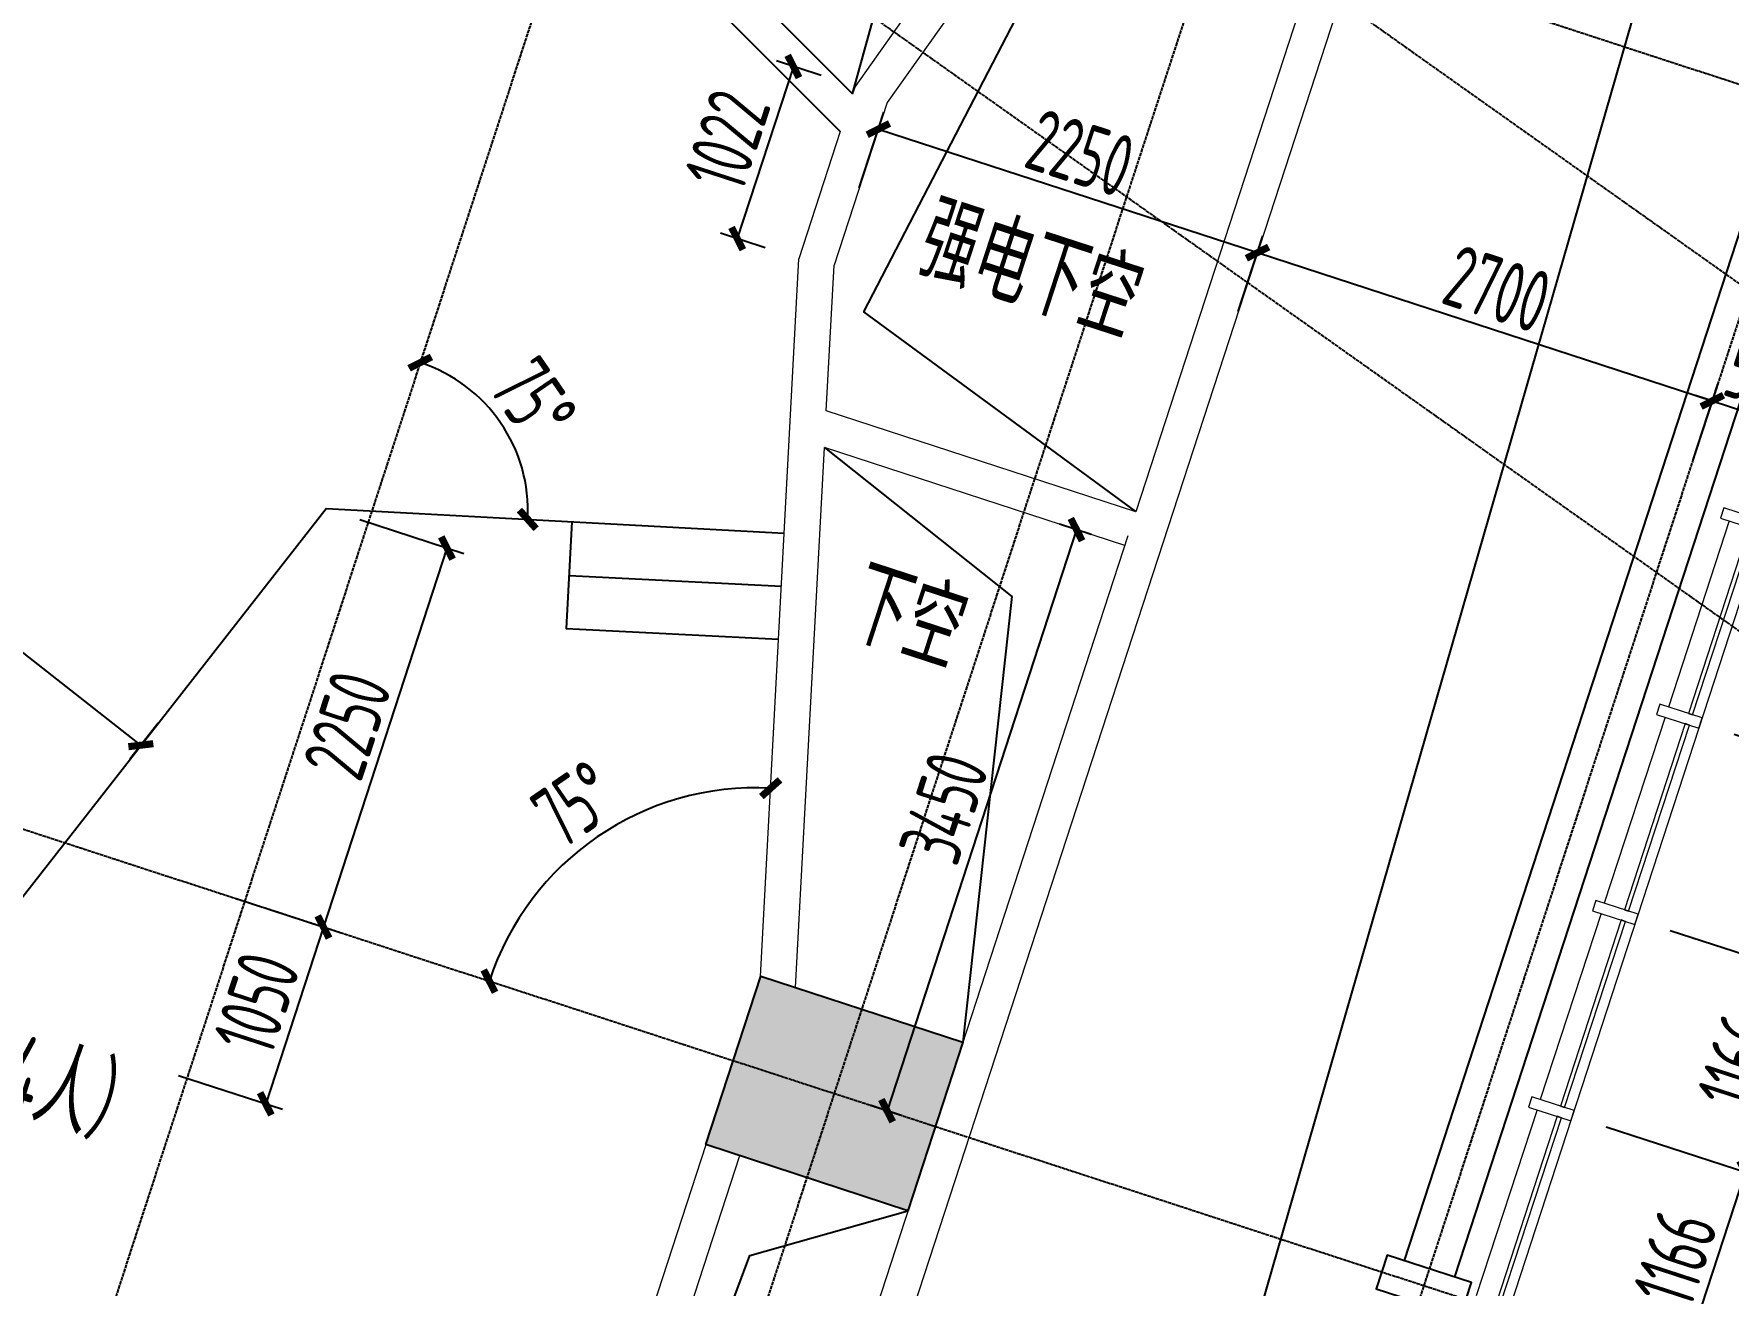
# Model space of a CAD drawing. Header units: millimetres. Extents: x 11515858 to 24947533, y -12784974 to -6116114.
# Drawn here: x 11858950 to 11868513, y -6338363 to -6331300 of the extents above; entities that cross this region are included whole.
import ezdxf
from ezdxf.enums import TextEntityAlignment as Align

# ---------------------------------------------------------------- set-up
doc = ezdxf.new("R2010")
doc.units = ezdxf.units.MM
doc.header["$LTSCALE"] = 10
doc.linetypes.add('A2-RG-AXIS$0$CENTER', pattern=[2, 1.25, -0.25, 0.25, -0.25])
doc.linetypes.add('A2-RG-AXIS$0$DOTE', pattern=[2.42, 2, -0.2, 0.02, -0.2])
for name, color, linetype in [('A2-RB-F2$0$A-DIMS-100', 1, 'Continuous'), ('A2-RD-F2$0$A-STRS', 50, 'Continuous'), ('A2-RG-AXIS$0$A-GRID', 1, 'A2-RG-AXIS$0$CENTER'), ('A2-RI-F2$0$A-BEAM-PLAN-S', 2, 'Continuous'), ('A2-RI-F2$0$A-COLS-PLAN-C', 7, 'Continuous'), ('A2-RI-F2$0$A-STRS', 50, 'Continuous'), ('A2-RI-F2$0$A-SYMB-AREA', 4, 'Continuous'), ('A2-RI-F2$0$A-SYMB-NAME', 4, 'Continuous'), ('A2-RI-F2$0$A-SYMB-VOID', 35, 'Continuous'), ('A2-RS-F2$0$A-HATH-GRAY', 8, 'Continuous'), ('A2-RS-F2$0$A-WALL-CONC', 6, 'Continuous')]:
    doc.layers.add(name, color=color, linetype=linetype)
for name, color, linetype, lineweight in [('A2-RI-F2$0$A-FLOR-STRS', 2, 'Continuous', 5), ('A2-RI-F2$0$A-GLAZ', 140, 'Continuous', 5), ('A2-RI-F2$0$A-GLAZ-CWMG', 3, 'Continuous', 5), ('A2-RI-F2$0$A-WALL', 7, 'Continuous', 5)]:
    doc.layers.add(name, color=color, linetype=linetype, lineweight=lineweight)
doc.styles.add('A2-RB-F2$0$XD2008', font='hzs.shx', dxfattribs={"width": 0.7, "bigfont": 'hztxt.shx'})
doc.styles.add('A2-RI-F2$0$ECADI', font='hzs.shx', dxfattribs={"width": 0.7, "bigfont": 'hztxt.shx'})
doc.dimstyles.new('A2-RB-F2$0$XD100', dxfattribs={"dimscale": 100, "dimtxt": 3.5, "dimasz": 1.5, "dimexe": 1, "dimexo": 2, "dimgap": 0.5, "dimtad": 1, "dimdec": 0, "dimdsep": 46, "dimtxsty": 'A2-RB-F2$0$XD2008', "dimcen": 2.5, "dimclrt": 4, "dimaunit": 1, "dimadec": 0, "dimazin": 0, "dimtfac": 1, "dimtdec": 0, "dimtix": 1, "dimtmove": 1, "dimatfit": 3, "dimfxl": 0, "dimtolj": 1, "dimtzin": 0, "dimarcsym": 0})
doc.dimstyles.new('A2-RB-F2$0$XD100$0', dxfattribs={"dimscale": 100, "dimtxt": 3.5, "dimasz": 1, "dimexe": 1, "dimexo": 2, "dimgap": 0.5, "dimtad": 1, "dimdec": 0, "dimdsep": 46, "dimtxsty": 'A2-RB-F2$0$XD2008', "dimblk1": 'A2-RB-F2$0$_ArchTick', "dimblk2": 'A2-RB-F2$0$_ArchTick', "dimsah": 1, "dimcen": 2.5, "dimclrt": 4, "dimaunit": 1, "dimadec": 0, "dimazin": 0, "dimtfac": 1, "dimtdec": 0, "dimtix": 1, "dimtmove": 1, "dimatfit": 3, "dimfxl": 0, "dimtolj": 1, "dimtzin": 0, "dimarcsym": 0})

# ---------------------------------------------------------------- blocks, each defined once
blk = doc.blocks.new('A2-RG-AXIS')
at = {"layer": 'A2-RG-AXIS$0$A-GRID', "linetype": 'A2-RG-AXIS$0$DOTE'}
for p, q in [((11876238.4, -6338141.9), (11846413.5, -6316997.8)), ((11866017.6, -6318162.5), (11852857, -6358539.7)), ((11875313.6, -6339447.6), (11845488.2, -6318303.1)), ((11869345.5, -6319247.1), (11856184.8, -6359624.4)), ((11872673.2, -6320331.8), (11859512.5, -6360709)), ((11840967.2, -6322585.1), (11878927.9, -6334958.1)), ((11838798, -6329240.5), (11876758.7, -6341613.5))]:
    blk.add_line(p, q, dxfattribs=at)
blk = doc.blocks.new('A2-RB-F2$0$_ArchTick')
at = {"color": 0, "linetype": 'ByBlock', "const_width": 0.4}
blk.add_lwpolyline([(-0.5, -0.5), (0.5, 0.5)], dxfattribs=at)
blk = doc.blocks.new('*D1706')
at = {"layer": 'A2-RB-F2$0$A-DIMS-100', "color": 0, "lineweight": -2, "transparency": 16777216}
for p, q in [((11865747.9, -6332867.2), (11865887.3, -6332439.8)), ((11865856.3, -6332534.9), (11868423.4, -6333371.6)), ((11868315, -6333703.9), (11868454.3, -6333276.5))]:
    blk.add_line(p, q, dxfattribs=at)
at = {"layer": 'Defpoints', "color": 0, "transparency": 16777216}
for p in [(11865686, -6333057.4), (11868423.4, -6333371.6), (11868253, -6333894.1)]:
    blk.add_point(p, dxfattribs=at)
at = {"layer": 'A2-RB-F2$0$A-DIMS-100', "color": 0, "lineweight": -2, "transparency": 16777216, "xscale": 100, "yscale": 100, "zscale": 100}
for p, rotation in [((11865856.3, -6332534.9), 161.9470385818917), ((11868423.4, -6333371.6), 341.9470385818917)]:
    blk.add_blockref('A2-RB-F2$0$_ArchTick', p, dxfattribs=dict(at, rotation=rotation))
at = {"layer": 'A2-RB-F2$0$A-DIMS-100', "color": 4, "transparency": 16777216, "insert": (11867209.5, -6332739.3), "char_height": 350, "attachment_point": 5, "rotation": 341.94704, "style": 'A2-RB-F2$0$XD2008'}
blk.add_mtext('\\A1;2700', dxfattribs=at)
blk = doc.blocks.new('*D1707')
at = {"layer": 'A2-RB-F2$0$A-DIMS-100', "color": 0, "lineweight": -2, "transparency": 16777216}
for p, q in [((11868315, -6333703.9), (11868454.3, -6333276.5)), ((11868423.4, -6333371.6), (11868328.3, -6333340.6)), ((11868423.4, -6333371.6), (11868898.7, -6333526.5)), ((11868790.4, -6333858.9), (11868929.7, -6333431.5)), ((11868898.7, -6333526.5), (11868993.8, -6333557.5))]:
    blk.add_line(p, q, dxfattribs=at)
at = {"layer": 'Defpoints', "color": 0, "transparency": 16777216}
for p in [(11868898.7, -6333526.5), (11868253, -6333894.1), (11868728.4, -6334049)]:
    blk.add_point(p, dxfattribs=at)
at = {"layer": 'A2-RB-F2$0$A-DIMS-100', "color": 0, "lineweight": -2, "transparency": 16777216, "xscale": 100, "yscale": 100, "zscale": 100}
for p, rotation in [((11868423.4, -6333371.6), 341.9467486484336), ((11868898.7, -6333526.5), 161.9467486484336)]:
    blk.add_blockref('A2-RB-F2$0$_ArchTick', p, dxfattribs=dict(at, rotation=rotation))
at = {"layer": 'A2-RB-F2$0$A-DIMS-100', "color": 4, "transparency": 16777216, "insert": (11868730.8, -6333235.1), "char_height": 350, "attachment_point": 5, "rotation": 341.94675, "style": 'A2-RB-F2$0$XD2008'}
blk.add_mtext('\\A1;500', dxfattribs=at)
blk = doc.blocks.new('*D1505')
at = {"layer": 'A2-RB-F2$0$A-DIMS-100', "color": 0, "lineweight": -2, "transparency": 16777216}
for p, q in [((11863608.3, -6332169.8), (11863747.7, -6331742.4)), ((11863716.7, -6331837.5), (11865856.3, -6332534.9)), ((11865747.9, -6332867.2), (11865887.3, -6332439.8))]:
    blk.add_line(p, q, dxfattribs=at)
at = {"layer": 'Defpoints', "color": 0, "transparency": 16777216}
for p in [(11863546.4, -6332360), (11865856.3, -6332534.9), (11865686, -6333057.4)]:
    blk.add_point(p, dxfattribs=at)
at = {"layer": 'A2-RB-F2$0$A-DIMS-100', "color": 0, "lineweight": -2, "transparency": 16777216, "xscale": 100, "yscale": 100, "zscale": 100}
for p, rotation in [((11863716.7, -6331837.5), 161.9470404933045), ((11865856.3, -6332534.9), 341.9470404933045)]:
    blk.add_blockref('A2-RB-F2$0$_ArchTick', p, dxfattribs=dict(at, rotation=rotation))
at = {"layer": 'A2-RB-F2$0$A-DIMS-100', "color": 4, "transparency": 16777216, "insert": (11864856.2, -6331972.2), "char_height": 350, "attachment_point": 5, "rotation": 341.94704, "style": 'A2-RB-F2$0$XD2008'}
blk.add_mtext('\\A1;2250', dxfattribs=at)
blk = doc.blocks.new('*D1510')
at = {"layer": 'A2-RB-F2$0$A-DIMS-100', "color": 0, "lineweight": -2, "transparency": 16777216}
for p, q in [((11864834.5, -6334098.5), (11863765.4, -6337378.4)), ((11864916.8, -6334125.3), (11864739.4, -6334067.5)), ((11863847.7, -6337405.3), (11863670.3, -6337347.5))]:
    blk.add_line(p, q, dxfattribs=at)
at = {"layer": 'Defpoints', "color": 0, "transparency": 16777216}
for p in [(11865106.9, -6334187.3), (11863765.4, -6337378.4), (11864037.8, -6337467.2)]:
    blk.add_point(p, dxfattribs=at)
at = {"layer": 'A2-RB-F2$0$A-DIMS-100', "color": 0, "lineweight": -2, "transparency": 16777216, "xscale": 100, "yscale": 100, "zscale": 100}
for p, rotation in [((11864834.5, -6334098.5), 71.94707357169142), ((11863765.4, -6337378.4), 251.9470735716914)]:
    blk.add_blockref('A2-RB-F2$0$_ArchTick', p, dxfattribs=dict(at, rotation=rotation))
at = {"layer": 'A2-RB-F2$0$A-DIMS-100', "color": 4, "transparency": 16777216, "insert": (11864086, -6335668.7), "char_height": 350, "attachment_point": 5, "rotation": 71.94707, "style": 'A2-RB-F2$0$XD2008'}
blk.add_mtext('\\A1;3450', dxfattribs=at)
blk = doc.blocks.new('*D1524')
at = {"layer": 'A2-RB-F2$0$A-DIMS-100', "color": 0, "lineweight": -2, "transparency": 16777216}
for p, q in [((11863394.4, -6331535.4), (11863141.4, -6331452.9)), ((11863236.5, -6331483.9), (11862919.8, -6332455.4)), ((11863077.8, -6332506.9), (11862824.7, -6332424.4))]:
    blk.add_line(p, q, dxfattribs=at)
at = {"layer": 'Defpoints', "color": 0, "transparency": 16777216}
for p in [(11863584.6, -6331597.3), (11862919.8, -6332455.4), (11863267.9, -6332568.9)]:
    blk.add_point(p, dxfattribs=at)
at = {"layer": 'A2-RB-F2$0$A-DIMS-100', "color": 0, "lineweight": -2, "transparency": 16777216, "xscale": 100, "yscale": 100, "zscale": 100}
for p, rotation in [((11863236.5, -6331483.9), 71.9469909432554), ((11862919.8, -6332455.4), 251.9469909432554)]:
    blk.add_blockref('A2-RB-F2$0$_ArchTick', p, dxfattribs=dict(at, rotation=rotation))
at = {"layer": 'A2-RB-F2$0$A-DIMS-100', "color": 4, "transparency": 16777216, "insert": (11862864.2, -6331899.9), "char_height": 350, "attachment_point": 5, "rotation": 71.94699, "style": 'A2-RB-F2$0$XD2008'}
blk.add_mtext('\\A1;1022', dxfattribs=at)
blk = doc.blocks.new('*D1580')
at = {"layer": 'A2-RB-F2$0$A-DIMS-100', "color": 0, "lineweight": -2, "transparency": 16777216}
for p, q in [((11860789.3, -6334041.9), (11861376.4, -6334233.3)), ((11861281.3, -6334202.3), (11860584.1, -6336341.5)), ((11860092, -6336181.1), (11860679.2, -6336372.5))]:
    blk.add_line(p, q, dxfattribs=at)
at = {"layer": 'Defpoints', "color": 0, "transparency": 16777216}
for p in [(11860599.1, -6333979.9), (11859901.9, -6336119.1), (11860584.1, -6336341.5)]:
    blk.add_point(p, dxfattribs=at)
at = {"layer": 'A2-RB-F2$0$A-DIMS-100', "color": 0, "lineweight": -2, "transparency": 16777216, "xscale": 100, "yscale": 100, "zscale": 100}
for p, rotation in [((11861281.3, -6334202.3), 71.94704049339788), ((11860584.1, -6336341.5), 251.9470404933979)]:
    blk.add_blockref('A2-RB-F2$0$_ArchTick', p, dxfattribs=dict(at, rotation=rotation))
at = {"layer": 'A2-RB-F2$0$A-DIMS-100', "color": 4, "transparency": 16777216, "insert": (11860718.8, -6335202.2), "char_height": 350, "attachment_point": 5, "rotation": 71.94704, "style": 'A2-RB-F2$0$XD2008'}
blk.add_mtext('\\A1;2250', dxfattribs=at)
blk = doc.blocks.new('*D1581')
at = {"layer": 'A2-RB-F2$0$A-DIMS-100', "color": 0, "lineweight": -2, "transparency": 16777216}
for p, q in [((11860092, -6336181.1), (11860679.2, -6336372.5)), ((11860584.1, -6336341.5), (11860258.7, -6337339.8)), ((11859766.6, -6337179.4), (11860353.8, -6337370.8))]:
    blk.add_line(p, q, dxfattribs=at)
at = {"layer": 'Defpoints', "color": 0, "transparency": 16777216}
for p in [(11859901.9, -6336119.1), (11859576.5, -6337117.5), (11860258.7, -6337339.8)]:
    blk.add_point(p, dxfattribs=at)
at = {"layer": 'A2-RB-F2$0$A-DIMS-100', "color": 0, "lineweight": -2, "transparency": 16777216, "xscale": 100, "yscale": 100, "zscale": 100}
for p, rotation in [((11860584.1, -6336341.5), 71.94704049332842), ((11860258.7, -6337339.8), 251.9470404933284)]:
    blk.add_blockref('A2-RB-F2$0$_ArchTick', p, dxfattribs=dict(at, rotation=rotation))
at = {"layer": 'A2-RB-F2$0$A-DIMS-100', "color": 4, "transparency": 16777216, "insert": (11860207.5, -6336770.9), "char_height": 350, "attachment_point": 5, "rotation": 71.94704, "style": 'A2-RB-F2$0$XD2008'}
blk.add_mtext('\\A1;1050', dxfattribs=at)
blk = doc.blocks.new('*D1582')
at = {"layer": 'A2-RB-F2$0$A-DIMS-100', "color": 0, "lineweight": -2, "transparency": 16777216}
for p, q in [((11856741, -6332906.2), (11856581.3, -6333109.7)), ((11859553.8, -6335315.3), (11856643, -6333031.1)), ((11859651.8, -6335190.4), (11859492.1, -6335393.9))]:
    blk.add_line(p, q, dxfattribs=at)
at = {"layer": 'Defpoints', "color": 0, "transparency": 16777216}
for p in [(11856864.5, -6332748.9), (11856643, -6333031.1), (11859775.2, -6335033.1)]:
    blk.add_point(p, dxfattribs=at)
at = {"layer": 'A2-RB-F2$0$A-DIMS-100', "color": 0, "lineweight": -2, "transparency": 16777216, "xscale": 100, "yscale": 100, "zscale": 100}
for p, rotation in [((11856643, -6333031.1), 141.8770456230546), ((11859553.8, -6335315.3), 321.8770456230546)]:
    blk.add_blockref('A2-RB-F2$0$_ArchTick', p, dxfattribs=dict(at, rotation=rotation))
at = {"layer": 'A2-RB-F2$0$A-DIMS-100', "color": 4, "transparency": 16777216, "insert": (11858237.3, -6333996.1), "char_height": 350, "attachment_point": 5, "rotation": 321.87705, "style": 'A2-RB-F2$0$XD2008'}
blk.add_mtext('\\A1;3700', dxfattribs=at)
blk = doc.blocks.new('*D1586')
at = {"layer": 'A2-RB-F2$0$A-DIMS-100', "color": 0, "lineweight": -2, "transparency": 16777216}
blk.add_arc((11860857.6, -6333993.7), 881.3, 356.94704, 71.94704, dxfattribs=at)
at = {"layer": 'Defpoints', "color": 0, "transparency": 16777216}
for p in [(11865252.8, -6320508.9), (11861675, -6333664.3), (11860599.1, -6333979.9), (11863185.3, -6334117.8), (11852092.2, -6360886.2)]:
    blk.add_point(p, dxfattribs=at)
at = {"layer": 'A2-RB-F2$0$A-DIMS-100', "color": 0, "lineweight": -2, "transparency": 16777216, "xscale": 100, "yscale": 100, "zscale": 100}
for p, rotation in [((11861130.7, -6333155.8), 161.9470424082289), ((11861737.7, -6334040.6), 266.9470404934091)]:
    blk.add_blockref('A2-RB-F2$0$_ArchTick', p, dxfattribs=dict(at, rotation=rotation))
at = {"layer": 'A2-RB-F2$0$A-DIMS-100', "color": 4, "transparency": 16777216, "insert": (11861769.9, -6333367.9), "char_height": 350, "attachment_point": 5, "rotation": 304.44704, "style": 'A2-RB-F2$0$XD2008'}
blk.add_mtext('\\A1;75°', dxfattribs=at)
blk = doc.blocks.new('*D2077')
at = {"layer": 'A2-RB-F2$0$A-DIMS-100', "color": 0, "lineweight": -2, "transparency": 16777216}
for p, q in [((11868907.3, -6334144), (11869787.7, -6334431)), ((11869692.7, -6334400), (11869331.4, -6335508.2)), ((11868546.1, -6335252.2), (11869426.5, -6335539.2))]:
    blk.add_line(p, q, dxfattribs=at)
at = {"layer": 'Defpoints', "color": 0, "transparency": 16777216}
for p in [(11868717.1, -6334082), (11868355.9, -6335190.3), (11869331.4, -6335508.2)]:
    blk.add_point(p, dxfattribs=at)
at = {"layer": 'A2-RB-F2$0$A-DIMS-100', "color": 0, "lineweight": -2, "transparency": 16777216, "xscale": 100, "yscale": 100, "zscale": 100}
for p, rotation in [((11869692.7, -6334400), 71.94704049330595), ((11869331.4, -6335508.2), 251.9470404933059)]:
    blk.add_blockref('A2-RB-F2$0$_ArchTick', p, dxfattribs=dict(at, rotation=rotation))
at = {"layer": 'A2-RB-F2$0$A-DIMS-100', "color": 4, "transparency": 16777216, "insert": (11869298.1, -6334884.4), "char_height": 350, "attachment_point": 5, "rotation": 71.94704, "style": 'A2-RB-F2$0$XD2008'}
blk.add_mtext('\\A1;1166', dxfattribs=at)
blk = doc.blocks.new('*D2078')
at = {"layer": 'A2-RB-F2$0$A-DIMS-100', "color": 0, "lineweight": -2, "transparency": 16777216}
for p, q in [((11868546.1, -6335252.2), (11869426.5, -6335539.2)), ((11869331.4, -6335508.2), (11868970.2, -6336616.5)), ((11868184.8, -6336360.5), (11869065.3, -6336647.5))]:
    blk.add_line(p, q, dxfattribs=at)
at = {"layer": 'Defpoints', "color": 0, "transparency": 16777216}
for p in [(11868355.9, -6335190.3), (11867994.7, -6336298.5), (11868970.2, -6336616.5)]:
    blk.add_point(p, dxfattribs=at)
at = {"layer": 'A2-RB-F2$0$A-DIMS-100', "color": 0, "lineweight": -2, "transparency": 16777216, "xscale": 100, "yscale": 100, "zscale": 100}
for p, rotation in [((11869331.4, -6335508.2), 71.947040493393), ((11868970.2, -6336616.5), 251.947040493393)]:
    blk.add_blockref('A2-RB-F2$0$_ArchTick', p, dxfattribs=dict(at, rotation=rotation))
at = {"layer": 'A2-RB-F2$0$A-DIMS-100', "color": 4, "transparency": 16777216, "insert": (11868936.9, -6335992.6), "char_height": 350, "attachment_point": 5, "rotation": 71.94704, "style": 'A2-RB-F2$0$XD2008'}
blk.add_mtext('\\A1;1166', dxfattribs=at)
blk = doc.blocks.new('*D2006')
at = {"layer": 'A2-RB-F2$0$A-DIMS-100', "color": 0, "lineweight": -2, "transparency": 16777216}
for p, q in [((11868184.8, -6336360.5), (11869065.3, -6336647.5)), ((11868970.2, -6336616.5), (11868609, -6337724.7)), ((11867823.6, -6337468.8), (11868704.1, -6337755.7))]:
    blk.add_line(p, q, dxfattribs=at)
at = {"layer": 'Defpoints', "color": 0, "transparency": 16777216}
for p in [(11867994.7, -6336298.5), (11867633.5, -6337406.8), (11868609, -6337724.7)]:
    blk.add_point(p, dxfattribs=at)
at = {"layer": 'A2-RB-F2$0$A-DIMS-100', "color": 0, "lineweight": -2, "transparency": 16777216, "xscale": 100, "yscale": 100, "zscale": 100}
for p, rotation in [((11868970.2, -6336616.5), 71.94704049330595), ((11868609, -6337724.7), 251.9470404933059)]:
    blk.add_blockref('A2-RB-F2$0$_ArchTick', p, dxfattribs=dict(at, rotation=rotation))
at = {"layer": 'A2-RB-F2$0$A-DIMS-100', "color": 4, "transparency": 16777216, "insert": (11868575.7, -6337100.9), "char_height": 350, "attachment_point": 5, "rotation": 71.94704, "style": 'A2-RB-F2$0$XD2008'}
blk.add_mtext('\\A1;1166', dxfattribs=at)
blk = doc.blocks.new('*D2007')
at = {"layer": 'A2-RB-F2$0$A-DIMS-100', "color": 0, "lineweight": -2, "transparency": 16777216}
for p, q in [((11867823.6, -6337468.8), (11868704.1, -6337755.7)), ((11868609, -6337724.7), (11868247.8, -6338833)), ((11867462.4, -6338577), (11868342.8, -6338864))]:
    blk.add_line(p, q, dxfattribs=at)
at = {"layer": 'Defpoints', "color": 0, "transparency": 16777216}
for p in [(11867633.5, -6337406.8), (11867272.2, -6338515), (11868247.8, -6338833)]:
    blk.add_point(p, dxfattribs=at)
at = {"layer": 'A2-RB-F2$0$A-DIMS-100', "color": 0, "lineweight": -2, "transparency": 16777216, "xscale": 100, "yscale": 100, "zscale": 100}
for p, rotation in [((11868609, -6337724.7), 71.947040493393), ((11868247.8, -6338833), 251.947040493393)]:
    blk.add_blockref('A2-RB-F2$0$_ArchTick', p, dxfattribs=dict(at, rotation=rotation))
at = {"layer": 'A2-RB-F2$0$A-DIMS-100', "color": 4, "transparency": 16777216, "insert": (11868214.5, -6338209.1), "char_height": 350, "attachment_point": 5, "rotation": 71.94704, "style": 'A2-RB-F2$0$XD2008'}
blk.add_mtext('\\A1;1166', dxfattribs=at)
blk = doc.blocks.new('*D1472')
at = {"layer": 'A2-RB-F2$0$A-DIMS-100', "color": 0, "lineweight": -2, "transparency": 16777216}
blk.add_arc((11863024.5, -6337137), 1581.2, 86.94673, 161.94704, dxfattribs=at)
at = {"layer": 'Defpoints', "color": 0, "transparency": 16777216}
for p in [(11838798, -6329240.5), (11863268.2, -6332569.4), (11862433.5, -6335670.3), (11863052.1, -6336620.4), (11876758.7, -6341613.5)]:
    blk.add_point(p, dxfattribs=at)
at = {"layer": 'A2-RB-F2$0$A-DIMS-100', "color": 0, "lineweight": -2, "transparency": 16777216, "xscale": 100, "yscale": 100, "zscale": 100}
for p, rotation in [((11863108.7, -6335558), 356.9467277573058), ((11861521.1, -6336646.9), 251.9470404933468)]:
    blk.add_blockref('A2-RB-F2$0$_ArchTick', p, dxfattribs=dict(at, rotation=rotation))
at = {"layer": 'A2-RB-F2$0$A-DIMS-100', "color": 4, "transparency": 16777216, "insert": (11862002.8, -6335647.5), "char_height": 350, "attachment_point": 5, "rotation": 34.44688, "style": 'A2-RB-F2$0$XD2008'}
blk.add_mtext('\\A1;75°', dxfattribs=at)
blk = doc.blocks.new('A2-RD-F2')
at = {"layer": 'A2-RD-F2$0$A-STRS'}
for points in [[(11859206, -6346326.3), (11857035.3, -6344913.8), (11856917.1, -6341404.4), (11858435.6, -6336745.5), (11860599.1, -6333979.9), (11863185.3, -6334117.8)], [(11861987, -6334053.9), (11861954.9, -6334656.7), (11863153.6, -6334717)], [(11861970.8, -6334357.1), (11863170.2, -6334417.5)]]:
    blk.add_lwpolyline(points, dxfattribs=at)
blk = doc.blocks.new('A2-RS-F2')
at = {"layer": 'A2-RS-F2$0$A-HATH-GRAY'}
blk.add_hatch(color=256, dxfattribs=at).paths.add_polyline_path([(11863052.5, -6336619.6), (11864193.1, -6336992.5), (11863882.3, -6337943), (11862741.7, -6337570.1)])
at = {"layer": 'A2-RS-F2$0$A-WALL-CONC'}
blk.add_lwpolyline([(11863052.5, -6336619.6), (11864193.1, -6336992.5), (11863882.3, -6337943), (11862741.7, -6337570.1), (11863052.5, -6336619.6)], dxfattribs=at)
blk = doc.blocks.new('A2-RI-F2$0$5erhfh')
at = {"layer": 'A2-RI-F2$0$A-SYMB-AREA', "style": 'A2-RI-F2$0$ECADI', "width": 0.7}
blk.add_attdef('340M2', text='', height=2.5, dxfattribs=at).set_placement((0, 1.25), align=Align.MIDDLE_LEFT)
at = {"layer": 'A2-RI-F2$0$A-SYMB-NAME', "style": 'A2-RI-F2$0$ECADI', "width": 0.7}
blk.add_attdef('CHINESENAME', (-12.292, 3.087), '', height=4.5, dxfattribs=at)
blk = doc.blocks.new('A2-RI-F2$0$System Panel - Glazed - Frit-5395500-Documents - Level 2')
at = {"layer": 'A2-RI-F2$0$A-GLAZ', "lineweight": 13}
for p, q in [((552.8, 44.4), (-552.8, 44.4)), ((-552.8, 44.4), (-552.8, 19.1)), ((-552.8, 19.1), (552.8, 19.1)), ((552.8, 19.1), (552.8, 44.4))]:
    blk.add_line(p, q, dxfattribs=at)
blk = doc.blocks.new('A2-RI-F2$0$System Panel - Glazed - Frit-5394247-Documents - Level 2')
at = {"layer": 'A2-RI-F2$0$A-GLAZ', "lineweight": 13}
for p, q in [((552.8, 44.4), (-552.8, 44.4)), ((-552.8, 44.4), (-552.8, 19.1)), ((-552.8, 19.1), (552.8, 19.1)), ((552.8, 19.1), (552.8, 44.4))]:
    blk.add_line(p, q, dxfattribs=at)
blk = doc.blocks.new('A2-RI-F2$0$System Panel - Glazed - Frit-5394248-Documents - Level 2')
at = {"layer": 'A2-RI-F2$0$A-GLAZ', "lineweight": 13}
for p, q in [((552.8, 44.4), (-552.8, 44.4)), ((-552.8, 44.4), (-552.8, 19)), ((-552.8, 19), (552.8, 19)), ((552.8, 19), (552.8, 44.4))]:
    blk.add_line(p, q, dxfattribs=at)
blk = doc.blocks.new('A2-RI-F2$0$Rectangular Mullion - 60mm x 200mm-5394085-Documents - Level 2')
at = {"layer": 'A2-RI-F2$0$A-GLAZ-CWMG', "lineweight": 20}
for p, q in [((-30, 150), (30, 150)), ((-30, -100), (-30, 150)), ((30, 150), (30, -100)), ((30, -100), (-30, -100))]:
    blk.add_line(p, q, dxfattribs=at)
blk = doc.blocks.new('A2-RI-F2$0$System Panel - Glazed - Frit-5394288-Documents - Level 2')
at = {"layer": 'A2-RI-F2$0$A-GLAZ', "lineweight": 13}
for p, q in [((552.8, 44.4), (-552.8, 44.4)), ((-552.8, 44.4), (-552.8, 19.1)), ((-552.8, 19.1), (552.8, 19.1)), ((552.8, 19.1), (552.8, 44.4))]:
    blk.add_line(p, q, dxfattribs=at)
blk = doc.blocks.new('A2-RI-F2$0$Rectangular Mullion - 60mm x 200mm-5347618-Documents - Level 2')
at = {"layer": 'A2-RI-F2$0$A-GLAZ-CWMG', "lineweight": 20}
for p, q in [((-30, 150), (30, 150)), ((-30, -100), (-30, 150)), ((30, 150), (30, -100)), ((30, -100), (-30, -100))]:
    blk.add_line(p, q, dxfattribs=at)
blk = doc.blocks.new('A2-RB-F2')
at = {"layer": 'A2-RB-F2$0$A-DIMS-100'}
for base, line1, line2, picture, middle in [((11861675, -6333664.3), ((11860599.1, -6333979.9), (11863185.3, -6334117.8)), ((11852092.2, -6360886.2), (11865252.8, -6320508.9)), '*D1586', (11861769.9, -6333367.9)), ((11862433.5, -6335670.3), ((11838798, -6329240.5), (11876758.7, -6341613.5)), ((11863052.1, -6336620.4), (11863268.2, -6332569.4)), '*D1472', (11862002.8, -6335647.5))]:
    dim = blk.add_angular_dim_2l(base=base, line1=line1, line2=line2, dimstyle='A2-RB-F2$0$XD100', override={"dimasz": 1, "dimblk1": 'A2-RB-F2$0$_ArchTick', "dimblk2": 'A2-RB-F2$0$_ArchTick', "dimsah": 1}, dxfattribs=at)
    dim.commit()
    dim.dimension.update_dxf_attribs({"geometry": picture, "text_midpoint": middle})
for p1, p2, distance, picture, middle in [((11863584.6, -6331597.3), (11863267.9, -6332568.9), -366.1, '*D1524', (11862864.2, -6331899.9)), ((11863546.4, -6332360), (11865686, -6333057.4), 549.6, '*D1505', (11864856.2, -6331972.2)), ((11865686, -6333057.4), (11868253, -6333894.1), 549.6, '*D1706', (11867209.5, -6332739.3)), ((11859775.2, -6335033.1), (11856864.5, -6332748.9), 358.7, '*D1582', (11858237.3, -6333996.1)), ((11868253, -6333894.1), (11868728.4, -6334049), 549.6, '*D1707', (11868730.8, -6333235.1)), ((11860599.1, -6333979.9), (11859901.9, -6336119.1), 717.6, '*D1580', (11860718.8, -6335202.2)), ((11865106.9, -6334187.3), (11864037.8, -6337467.2), -286.5, '*D1510', (11864086, -6335668.7)), ((11868717.1, -6334082), (11868355.9, -6335190.3), 1026, '*D2077', (11869298.1, -6334884.4)), ((11868355.9, -6335190.3), (11867994.7, -6336298.5), 1026, '*D2078', (11868936.9, -6335992.6)), ((11859901.9, -6336119.1), (11859576.5, -6337117.5), 717.6, '*D1581', (11860207.5, -6336770.9)), ((11867994.7, -6336298.5), (11867633.5, -6337406.8), 1026, '*D2006', (11868575.7, -6337100.9)), ((11867633.5, -6337406.8), (11867272.2, -6338515), 1026, '*D2007', (11868214.5, -6338209.1))]:
    dim = blk.add_aligned_dim(p1=p1, p2=p2, distance=distance, dimstyle='A2-RB-F2$0$XD100$0', dxfattribs=at)
    dim.commit()
    dim.dimension.update_dxf_attribs({"geometry": picture, "text_midpoint": middle})
blk = doc.blocks.new('A2-RI-F2')
at = {"layer": 'A2-RI-F2$0$A-BEAM-PLAN-S'}
for p, q in [((11868790.7, -6331759.1), (11866683.4, -6338224.4)), ((11869075.9, -6331852.1), (11866968.6, -6338317.3))]:
    blk.add_line(p, q, dxfattribs=at)
at = {"layer": 'A2-RI-F2$0$A-COLS-PLAN-C'}
blk.add_lwpolyline([(11867001.7, -6338538.4), (11867063.6, -6338348.3), (11866588.2, -6338193.3), (11866526.3, -6338383.5)], close=True, dxfattribs=at)
at = {"layer": 'A2-RI-F2$0$A-GLAZ-CWMG'}
for p, q in [((11870493.1, -6328633.4), (11860804.4, -6358358.5)), ((11868517.7, -6334048.5), (11868175.1, -6335099.8)), ((11868156.5, -6335156.8), (11867813.8, -6336208)), ((11867795.2, -6336265.1), (11867452.6, -6337316.3)), ((11867434, -6337373.3), (11867091.4, -6338424.5))]:
    blk.add_line(p, q, dxfattribs=at)
at = {"layer": 'A2-RI-F2$0$A-SYMB-VOID'}
for points in [[(11867415.3, -6327123.2), (11868507.3, -6329358.6), (11860351.2, -6357651.7)], [(11863571.2, -6331638.4), (11863779, -6330881.8), (11861675.1, -6329103.8)], [(11865169, -6333996.8), (11863635.1, -6332868.9), (11865558, -6329160.2)], [(11863411.6, -6333634.6), (11864469.8, -6334475.9), (11864192.9, -6336992.5)], [(11861072.9, -6343337.7), (11862990.4, -6338196.1), (11863882.3, -6337943)]]:
    blk.add_lwpolyline(points, dxfattribs=at)
at = {"layer": 'A2-RI-F2$0$A-WALL', "lineweight": 25}
for p, q in [((11853169.4, -6321513.9), (11863501.7, -6331851.8)), ((11861410.6, -6329476.7), (11863571.2, -6331638.4))]:
    blk.add_line(p, q, dxfattribs=at)
at = {"layer": 'A2-RI-F2$0$A-WALL'}
for p, q in [((11865558, -6329160.2), (11863765.3, -6331688.2)), ((11866758.7, -6329766.4), (11859528.4, -6351948)), ((11866522.9, -6329844.4), (11865169.2, -6333997.2)), ((11864122.3, -6330839.1), (11863584.6, -6331597.3)), ((11863584.6, -6331597.3), (11863571.2, -6331638.4)), ((11863765.3, -6331688.2), (11863466.2, -6332605.9)), ((11863501.7, -6331851.8), (11863267.9, -6332569)), ((11863052.1, -6336620.4), (11863268.2, -6332569.4)), ((11863422.6, -6333427.9), (11863466.5, -6332606.3)), ((11865169.2, -6333997.2), (11863422.6, -6333427.9)), ((11863249, -6336683.8), (11863411.6, -6333634.6)), ((11865107.3, -6334187.4), (11863411.6, -6333634.6)), ((11865124.9, -6334133.2), (11860799.4, -6347403.3)), ((11862742.2, -6337571.1), (11860882.7, -6343275.7)), ((11862932.3, -6337633.1), (11861072.9, -6343337.7))]:
    blk.add_line(p, q, dxfattribs=at)
blk.add_blockref('A2-RS-F2', (0, 0))
ref = blk.add_blockref('A2-RI-F2$0$5erhfh', (11864980.7, -6333323.3), dxfattribs=dict(xscale=100.000000000853, yscale=100.000000000853, zscale=100.000000000853, rotation=341.9467459263064))
ref.add_attrib('CHINESENAME', '强电下空', (11863907.8, -6332648.8), dxfattribs={"layer": 'A2-RI-F2$0$A-SYMB-NAME', "height": 450, "rotation": 341.94675, "style": 'A2-RI-F2$0$ECADI', "width": 0.7})
ref = blk.add_blockref('A2-RI-F2$0$5erhfh', (11857336.2, -6337235.8), dxfattribs=dict(xscale=100.000000000853, yscale=100.000000000853, zscale=100.000000000853, rotation=341.9467459263064))
ref.add_attrib('340M2', '538.2m2', (11856257.5, -6336948.8), dxfattribs={"layer": 'A2-RI-F2$0$A-SYMB-AREA', "height": 250, "rotation": 341.94675, "style": 'A2-RI-F2$0$ECADI', "width": 0.7})
ref.add_attrib('CHINESENAME', '超大阶梯教室（534人）', (11856263.2, -6336561.3), dxfattribs={"layer": 'A2-RI-F2$0$A-SYMB-NAME', "height": 450, "rotation": 341.94675, "style": 'A2-RI-F2$0$ECADI', "width": 0.7})
at = {"layer": 'A2-RI-F2$0$A-FLOR-STRS'}
blk.add_blockref('A2-RG-AXIS', (0, 0), dxfattribs=at)
at = {"layer": 'A2-RI-F2$0$A-GLAZ', "rotation": 251.9470405303409}
for name, p in [('A2-RI-F2$0$System Panel - Glazed - Frit-5395500-Documents - Level 2', (11868441.5, -6334605.1)), ('A2-RI-F2$0$System Panel - Glazed - Frit-5394247-Documents - Level 2', (11868080.2, -6335713.4)), ('A2-RI-F2$0$System Panel - Glazed - Frit-5394248-Documents - Level 2', (11867719, -6336821.7)), ('A2-RI-F2$0$System Panel - Glazed - Frit-5394288-Documents - Level 2', (11867357.8, -6337929.9))]:
    blk.add_blockref(name, p, dxfattribs=at)
at = {"layer": 'A2-RI-F2$0$A-GLAZ-CWMG', "extrusion": (0, 0, -1), "rotation": 288.0529594696591}
for name, p in [('A2-RI-F2$0$Rectangular Mullion - 60mm x 200mm-5394085-Documents - Level 2', (-11868622.1, -6334051)), ('A2-RI-F2$0$Rectangular Mullion - 60mm x 200mm-5394085-Documents - Level 2', (-11868260.8, -6335159.3)), ('A2-RI-F2$0$Rectangular Mullion - 60mm x 200mm-5394085-Documents - Level 2', (-11867899.6, -6336267.5)), ('A2-RI-F2$0$Rectangular Mullion - 60mm x 200mm-5347618-Documents - Level 2', (-11867538.4, -6337375.8))]:
    blk.add_blockref(name, p, dxfattribs=at)
at = {"layer": 'A2-RI-F2$0$A-STRS', "linetype": 'Continuous'}
blk.add_blockref('A2-RB-F2', (0, 0), dxfattribs=at)
at = {"layer": 'A2-RI-F2$0$A-SYMB-VOID'}
ref = blk.add_blockref('A2-RI-F2$0$5erhfh', (11864587.7, -6335381.4), dxfattribs=dict(at, xscale=100.000000000853, yscale=100.000000000853, zscale=100.000000000853, rotation=341.9467459263064))
ref.add_attrib('CHINESENAME', '下空', (11863514.7, -6334706.9), dxfattribs={"layer": 'A2-RI-F2$0$A-SYMB-NAME', "height": 450, "rotation": 341.94675, "style": 'A2-RI-F2$0$ECADI', "width": 0.7})

msp = doc.modelspace()

# ---------------------------------------------------------------- block references
for name in ['A2-RI-F2', 'A2-RB-F2', 'A2-RG-AXIS', 'A2-RS-F2', 'A2-RD-F2']:
    msp.add_blockref(name, (0, 0))

doc.saveas('drawing.dxf')
